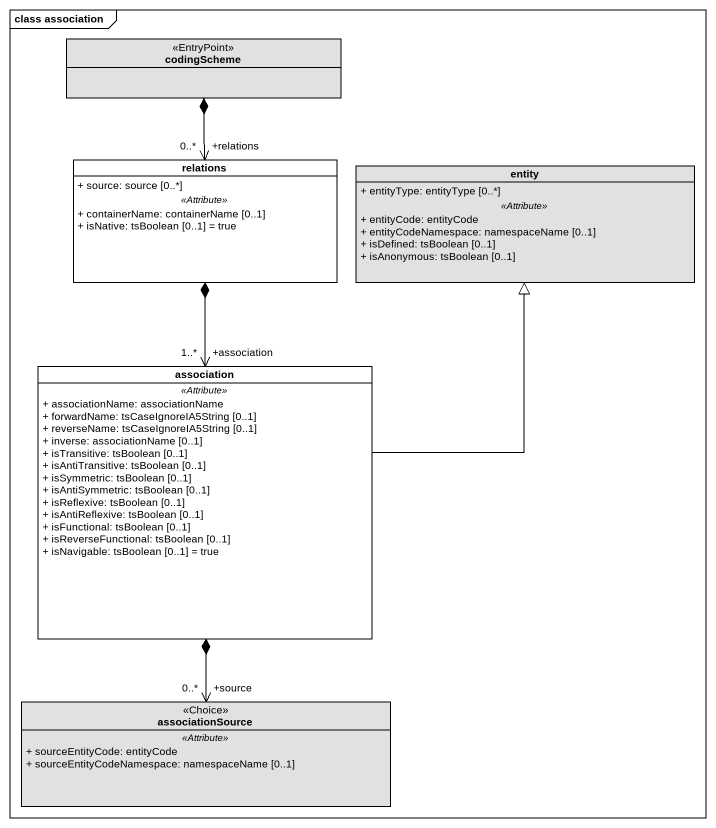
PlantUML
@startuml
mainframe class association
hide circle
hide empty members
skinparam classAttributeIconSize 0
class codingScheme <<EntryPoint>> #E1E1E1
class relations #FFFFFF {
  + source: source [0..*]
  .. <<Attribute>> ..
  + containerName: containerName [0..1]
  + isNative: tsBoolean [0..1] = true
}
class "entity" as entity_ #E1E1E1 {
  + entityType: entityType [0..*]
  .. <<Attribute>> ..
  + entityCode: entityCode
  + entityCodeNamespace: namespaceName [0..1]
  + isDefined: tsBoolean [0..1]
  + isAnonymous: tsBoolean [0..1]
}
class association #FFFFFF {
  .. <<Attribute>> ..
  + associationName: associationName
  + forwardName: tsCaseIgnoreIA5String [0..1]
  + reverseName: tsCaseIgnoreIA5String [0..1]
  + inverse: associationName [0..1]
  + isTransitive: tsBoolean [0..1]
  + isAntiTransitive: tsBoolean [0..1]
  + isSymmetric: tsBoolean [0..1]
  + isAntiSymmetric: tsBoolean [0..1]
  + isReflexive: tsBoolean [0..1]
  + isAntiReflexive: tsBoolean [0..1]
  + isFunctional: tsBoolean [0..1]
  + isReverseFunctional: tsBoolean [0..1]
  + isNavigable: tsBoolean [0..1] = true
}
class associationSource <<Choice>> #E1E1E1 {
  .. <<Attribute>> ..
  + sourceEntityCode: entityCode
  + sourceEntityCodeNamespace: namespaceName [0..1]
}
relations "+relations\n0..*" <-up-* codingScheme
association "+association\n1..*" <-up-* relations
association -up-|> entity_
associationSource "+source\n0..*" <-up-* association
@enduml
